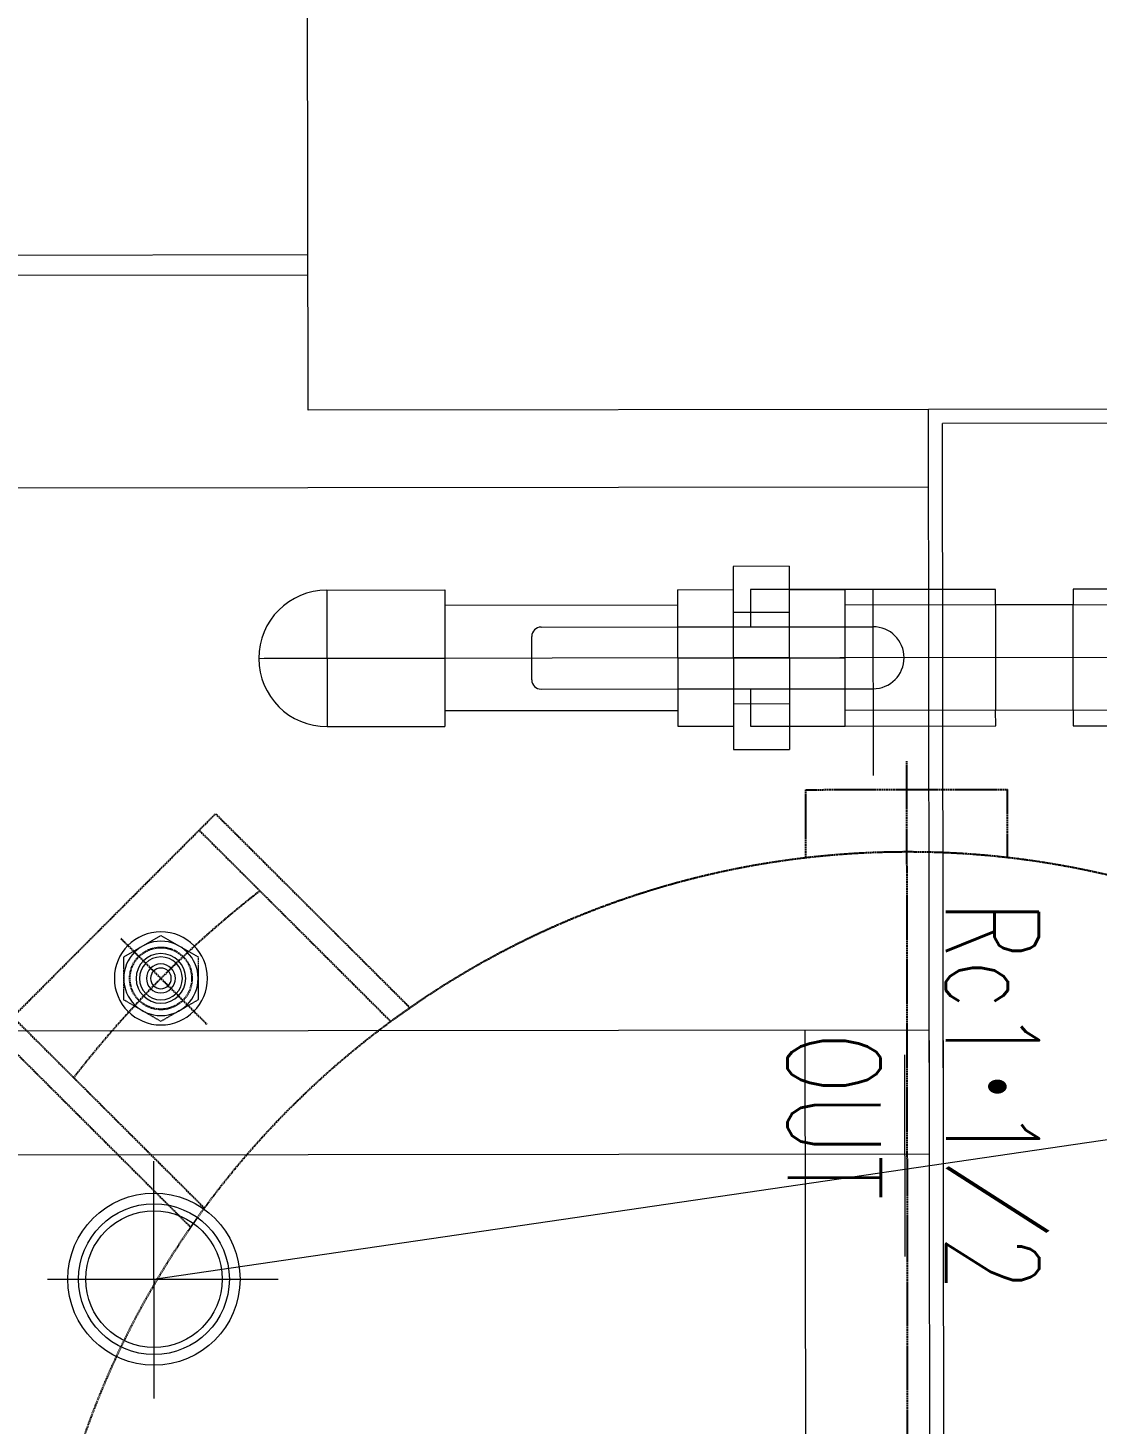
# Model space of a CAD drawing. Header units: feet. Extents: x -99009 to 3252343, y -11094690 to 9035152.
# Drawn here: x 2517879.9 to 2518224.5, y -1981100.5 to -1980650.6 of the extents above; entities that cross this region are included whole.
import ezdxf

# ---------------------------------------------------------------- set-up
doc = ezdxf.new("R2010")
doc.units = ezdxf.units.FT
doc.linetypes.add('CENTER', pattern=[2, 1.25, -0.25, 0.25, -0.25])
doc.linetypes.add('HIDDEN', pattern=[0.375, 0.25, -0.125])
for name, color, linetype in [('1', 1, 'Continuous'), ('K-CENTER', 2, 'CENTER'), ('K-LINE', 7, 'Continuous')]:
    doc.layers.add(name, color=color, linetype=linetype)
doc.styles.add('K-TXT', font='simplex.shx', dxfattribs={"width": 0.75, "height": 2.5, "bigfont": 'extfont.shx'})

# ---------------------------------------------------------------- blocks, each defined once
blk = doc.blocks.new('lub st')
at = {"layer": 'K-LINE', "color": 2, "linetype": 'Continuous', "lineweight": 15}
for p, q in [((26019.89, 57887.72), (26019.89, 57287.72)), ((26024.39, 57883.22), (26024.39, 57292.22)), ((26299.89, 57037.72), (26232.93, 57498.35)), ((26116.89, 57428.72), (26116.89, 57260.72)), ((26077.89, 57410.22), (26077.89, 57334.22)), ((26082.89, 57410.22), (26082.89, 57260.72)), ((26099.89, 57410.22), (26099.89, 57073.49)), ((26121.89, 57334.22), (26121.89, 57350.22)), ((26077.89, 57334.22), (26082.89, 57334.22)), ((26116.89, 57334.22), (26082.89, 57334.22)), ((26082.89, 57334.22), (26082.89, 57309.22)), ((26116.89, 57334.22), (26121.89, 57334.22)), ((26116.89, 57334.22), (26116.89, 57309.22)), ((26082.89, 57309.22), (26077.89, 57309.22)), ((26077.89, 57309.22), (26077.89, 57247.22)), ((26082.89, 57309.22), (26116.89, 57309.22)), ((26121.89, 57309.22), (26116.89, 57309.22)), ((26121.89, 57247.22), (26121.89, 57309.22)), ((27283.49, 57292.22), (26024.39, 57292.22)), ((26292.89, 57292.22), (26153.49, 57292.22)), ((26019.89, 57287.72), (26019.89, 57087.72)), ((27819.89, 57287.72), (26019.89, 57287.72)), ((27551.89, 57287.72), (26019.89, 57287.72)), ((26044.89, 57287.72), (26044.89, 56562.72)), ((26292.89, 57287.72), (26153.49, 57287.72)), ((26219.89, 57287.72), (26219.89, 56487.72)), ((26259.89, 57287.72), (26259.89, 56487.72)), ((26227.89, 57279.72), (26292.89, 57279.72)), ((26077.89, 57269.72), (26137.89, 57269.72)), ((26089.89, 57260.72), (26089.89, 57269.72)), ((26109.89, 57260.72), (26109.89, 57269.72)), ((26077.89, 57242.72), (26077.89, 57260.72)), ((26121.89, 57260.72), (26077.89, 57260.72)), ((26089.89, 57206.72), (26089.89, 57260.72)), ((26099.89, 57206.72), (26099.89, 57260.72)), ((26109.89, 57206.72), (26109.89, 57260.72)), ((26121.89, 57242.72), (26121.89, 57260.72)), ((26077.89, 57247.22), (26077.89, 57230.22)), ((26121.89, 57230.22), (26121.89, 57247.22)), ((27779.89, 57247.72), (26219.89, 57247.72)), ((26070.39, 57242.72), (26129.39, 57242.72)), ((26070.39, 57242.72), (26070.39, 57224.72)), ((26085.14, 57224.72), (26085.14, 57242.72)), ((26099.89, 57242.72), (26099.89, 57224.72)), ((26114.64, 57224.72), (26114.64, 57242.72)), ((26129.39, 57224.72), (26129.39, 57242.72)), ((26077.89, 57230.22), (26089.89, 57230.22)), ((26109.89, 57230.22), (26121.89, 57230.22)), ((26070.39, 57224.72), (26129.39, 57224.72)), ((26077.89, 57206.72), (26077.89, 57224.72)), ((26121.89, 57206.72), (26121.89, 57224.72)), ((26077.89, 57206.72), (26121.89, 57206.72)), ((26082.89, 57206.72), (26082.89, 57131.72)), ((26089.89, 57162.72), (26089.89, 57206.72)), ((26109.89, 57162.72), (26109.89, 57206.72)), ((26116.89, 57206.72), (26116.89, 57131.72)), ((26106.89, 57159.72), (26092.89, 57159.72)), ((26077.89, 57131.72), (26121.89, 57131.72)), ((26077.89, 57093.72), (26077.89, 57131.72)), ((26099.89, 57071.72), (26099.89, 57131.72)), ((26121.89, 57093.72), (26121.89, 57131.72)), ((26077.89, 57093.72), (26121.89, 57093.72)), ((26019.89, 57087.72), (25669.89, 57087.72)), ((25969.89, 57087.72), (25969.89, 56562.72)), ((25976.39, 57087.72), (25976.39, 56562.72)), ((26299.89, 57003.38), (26299.89, 57077.72)), ((26338.39, 57037.72), (26261.81, 57037.72))]:
    blk.add_line(p, q, dxfattribs=at)
for radius in [27.75, 24.3, 22]:
    blk.add_circle((26299.89, 57037.72), radius, dxfattribs=at)
for centre, radius, start, end in [((26099.89, 57269.72), 10, 0, 180), ((26092.89, 57162.72), 3, 180, 270), ((26106.89, 57162.72), 3, 270, 0), ((26099.89, 57093.72), 22, 180, 0)]:
    blk.add_arc(centre, radius, start, end, dxfattribs=at)
blk = doc.blocks.new('G$C14752FE2')
at = {"color": 0, "linetype": 'ByBlock', "lineweight": -2}
for p, q in [((-11.99, 6.93), (-11.99, -6.92)), ((11.99, -6.92), (11.99, 6.93)), ((-11.99, -6.92), (0, -13.85)), ((0, -13.85), (11.99, -6.92))]:
    blk.add_line(p, q, dxfattribs=at)
at = {"layer": 'K-LINE', "color": 0, "linetype": 'Continuous', "lineweight": -2}
for p, q in [((0, 13.85), (-11.99, 6.93)), ((11.99, 6.93), (0, 13.85))]:
    blk.add_line(p, q, dxfattribs=at)
for radius in [15, 11.99, 8, 4.67, 3.33]:
    blk.add_circle((0, 0), radius, dxfattribs=at)
at = {"layer": 'K-LINE', "color": 1, "linetype": 'Continuous', "lineweight": -2}
blk.add_circle((0, 0), 6.92, dxfattribs=at)
blk = doc.blocks.new('G$C8031A418')
at = {"layer": 'K-CENTER', "color": 1, "linetype": 'HIDDEN'}
for p, q in [((2489.85, -2250), (3110.15, -2250)), ((2546.68, -2503.32), (2574.39, -2475.61))]:
    blk.add_line(p, q, dxfattribs=at)
blk.add_arc((2800, -2250), 340, 217.8192, 232.1808, dxfattribs=at)
at = {"layer": 'K-LINE', "color": 1, "linetype": 'HIDDEN'}
for p, q in [((2499, -2282.5), (2499, -2217.5)), ((2520.89, -2217.5), (2499, -2217.5)), ((2520.89, -2282.5), (2499, -2282.5)), ((2506.55, -2472.74), (2569.12, -2410.17)), ((2511.85, -2478.04), (2573.54, -2416.36)), ((2577.26, -2543.45), (2506.55, -2472.74)), ((2571.96, -2538.15), (2633.64, -2476.46)), ((2577.26, -2543.45), (2639.83, -2480.88))]:
    blk.add_line(p, q, dxfattribs=at)
for centre, radius in [((2800, -2250), 281), ((2559.58, -2490.42), 10)]:
    blk.add_circle(centre, radius, dxfattribs=at)
at = {"layer": 'K-LINE', "color": 1, "linetype": 'HIDDEN', "lineweight": 15, "xscale": -1, "rotation": 89.99999999999993}
blk.add_blockref('G$C14752FE2', (2559.58, -2490.42), dxfattribs=at)
at = {"layer": 'K-LINE', "color": 1, "linetype": 'HIDDEN', "style": 'K-TXT', "width": 0.7}
for s, p in [('Rc1･1／2', (2534.85, -2237.4)), ('OUT', (2577.23, -2288.47))]:
    blk.add_text(s, height=30, dxfattribs=at).set_placement(p)

msp = doc.modelspace()

# ---------------------------------------------------------------- linework, layer by layer
at = {"layer": '1'}
msp.add_arc((2520410.24778, -1978395.99612), 100000, 84.1346387202, 194.3871675539, dxfattribs=at)

# ---------------------------------------------------------------- block references
at = {"layer": 'K-LINE', "color": 1, "linetype": 'HIDDEN', "lineweight": 15, "rotation": 270.0650517140735}
msp.add_blockref('lub st', (2460852.96034, -1954818.71445), dxfattribs=at)
at = {"layer": 'K-LINE', "color": 3, "linetype": 'Continuous', "lineweight": 25, "rotation": 270.0650517140735}
msp.add_blockref('G$C8031A418', (2520410.24608, -1978394.49612), dxfattribs=at)

doc.saveas('drawing.dxf')
